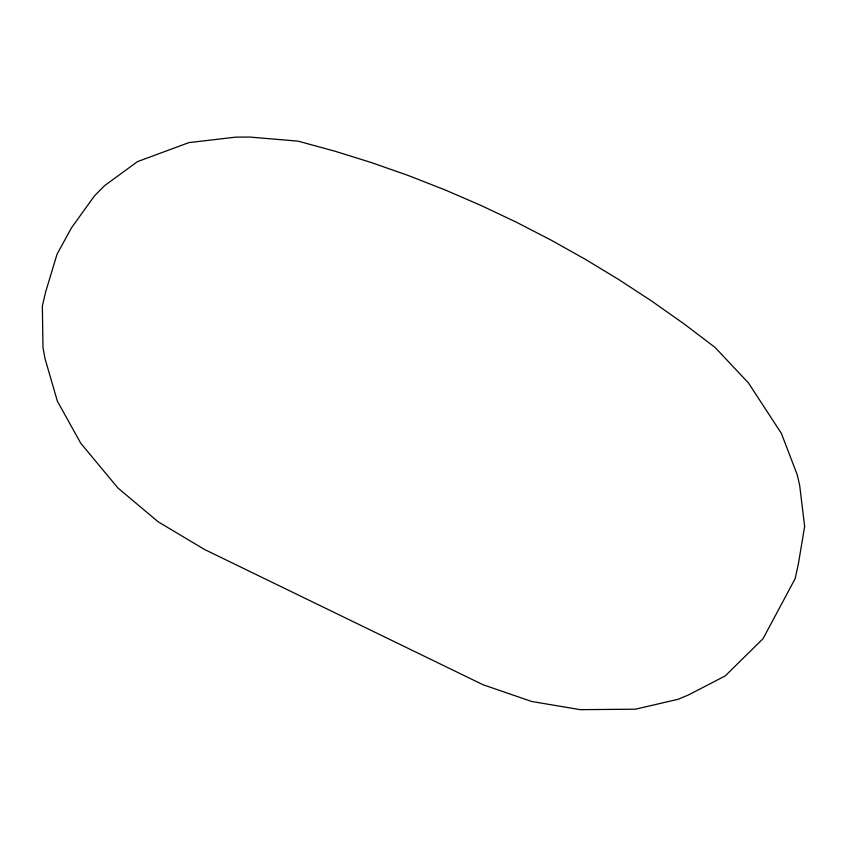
<?xml version="1.0" encoding="UTF-8"?>
<svg xmlns="http://www.w3.org/2000/svg" width="847" height="847" viewBox="0 0 847 847"><rect width="100%" height="100%" fill="white"/><g stroke="black" fill="none" stroke-linecap="round" stroke-linejoin="round"><path stroke-width="1.27" d="M804.65 526.421L798.255 564.61L795.111 578.713L763.031 638.712L725.138 675.98L688.611 694.879L678.129 699.294L635.419 709.193L580.29 709.67L531.62 701.464L483.023 684.725L204.413 549.417L158.23 521.847L117.86 487.936L80.783 443.288L57.384 401.213L45.05 358.715L42.985 347.556L42.35 306.011L45.579 292.173L57.035 254.238L71.455 227.885L94.409 195.943L104.562 185.673L137.489 161.629L188.87 142.624L235.646 137.15L249.442 137.045L297.953 141.121L334.872 151.179L371.685 162.666L408.318 175.53L444.675 189.749L480.662 205.292L516.183 222.105L551.175 240.167L585.531 259.415L619.178 279.817L652.021 301.31L683.984 323.84L714.995 347.365L748.42 382.908L781.379 433.399L797.207 474.68L799.653 485.246L804.65 526.421"/></g></svg>
